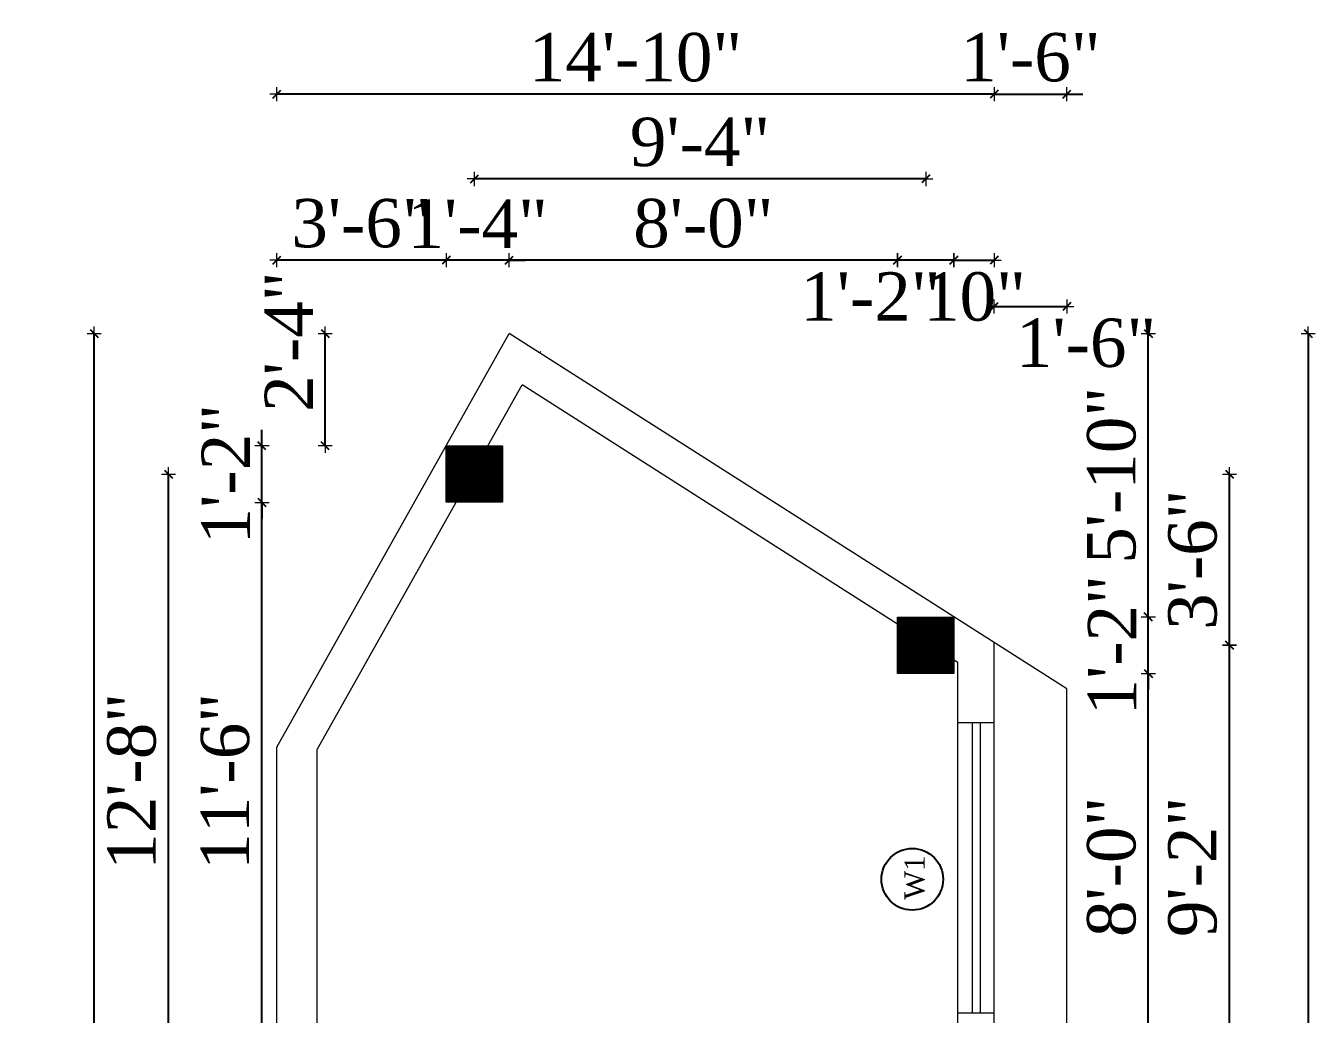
# Model space of a CAD drawing. Header units: inches. Extents: x 4069 to 291496, y -47643 to 12535.
# Drawn here: x 31927.5 to 32247.5, y 2338.6 to 2583.8 of the extents above; entities that cross this region are included whole.
import ezdxf

# ---------------------------------------------------------------- set-up
doc = ezdxf.new("R2010")
doc.units = ezdxf.units.IN
doc.header["$LTSCALE"] = 5
doc.header["$MEASUREMENT"] = 0
doc.layers.add('A-WALL', color=7, linetype='Continuous', lineweight=9)
doc.layers.add('Dimension', color=7, linetype='Continuous', lineweight=18)
doc.layers.add('dim line', color=7, linetype='Continuous', lineweight=15, true_color=0xfab2b2)
doc.layers.add('TEXT', color=6, linetype='Continuous')
doc.styles.add('ordinary', font='times.ttf')
doc.dimstyles.new('Copy of 96', dxfattribs={"dimtxt": 7, "dimasz": 4, "dimexe": 0.5, "dimexo": 0.5, "dimgap": 3, "dimtad": 1, "dimdec": 1, "dimzin": 11, "dimdsep": 46, "dimlunit": 4, "dimtxsty": 'ordinary', "dimblk": 'OBLIQUE', "dimcen": 0.09, "dimse1": 1, "dimse2": 1, "dimclrt": 6, "dimazin": 0, "dimtfac": 1, "dimtdec": 1, "dimtix": 1, "dimtmove": 2, "dimatfit": 3, "dimldrblk": 'leader', "dimfxl": 0.5, "dimfxlon": 1, "dimtolj": 1, "dimtzin": 0, "dimarcsym": 0})
pattern_1 = [(135, (33647.55626, -22218.55077), (-0.08838834765, -0.08838834765), [])]

# ---------------------------------------------------------------- blocks, each defined once
blk = doc.blocks.new('oblique')
at = {"color": 0, "lineweight": -2}
blk.add_line((0.25, 0.25), (-0.25, -0.25), dxfattribs=at)
at = {"layer": 'dim line', "lineweight": 9}
for p, q in [((-0.4375, 0), (0.4375, 0)), ((0, 0.4375), (0, -0.4375))]:
    blk.add_line(p, q, dxfattribs=at)
blk = doc.blocks.new('*D1022')
at = {"layer": 'A-WALL', "color": 0, "lineweight": -2, "ltscale": 5, "transparency": 16777216}
blk.add_line((32206.08, 2327.15), (32206.08, 2423.15), dxfattribs=at)
at = {"layer": 'Defpoints', "color": 0, "ltscale": 5, "transparency": 16777216}
for p in [(32157.84, 2423.15), (32206.08, 2423.15), (32157.84, 2327.15, -58.17)]:
    blk.add_point(p, dxfattribs=at)
at = {"layer": 'A-WALL', "color": 0, "lineweight": -2, "ltscale": 5, "transparency": 16777216, "xscale": 4, "yscale": 4, "zscale": 4}
for p, rotation in [((32206.08, 2423.15), 90), ((32206.08, 2327.15), 270)]:
    blk.add_blockref('oblique', p, dxfattribs=dict(at, rotation=rotation))
at = {"layer": 'A-WALL', "color": 6, "ltscale": 5, "transparency": 16777216, "insert": (32196.98, 2375.15), "char_height": 12, "attachment_point": 5, "rotation": 90, "style": 'ordinary'}
blk.add_mtext('\\A1;8\'-0"', dxfattribs=at)
blk = doc.blocks.new('_OBLIQUE')
at = {"color": 0, "linetype": 'ByBlock'}
blk.add_line((-0.5, -0.5), (0.5, 0.5), dxfattribs=at)
blk = doc.blocks.new('leader')
at = {"layer": 'Dimension'}
for p, q in [((0, -4.328), (0, 4.328)), ((-4.424, 0), (4.424, 0))]:
    blk.add_line(p, q, dxfattribs=at)
blk = doc.blocks.new('*D1023')
at = {"layer": 'A-WALL', "color": 0, "lineweight": -2, "ltscale": 5, "transparency": 16777216}
for p, q in [((32206.08, 2437.15), (32206.08, 2441.15)), ((32206.08, 2423.15), (32206.08, 2437.15)), ((32206.08, 2423.15), (32206.08, 2419.15))]:
    blk.add_line(p, q, dxfattribs=at)
at = {"layer": 'Defpoints', "color": 0, "ltscale": 5, "transparency": 16777216}
for p in [(32157.84, 2437.15, -58.17), (32206.08, 2437.15), (32157.84, 2423.15)]:
    blk.add_point(p, dxfattribs=at)
at = {"layer": 'A-WALL', "color": 0, "lineweight": -2, "ltscale": 5, "transparency": 16777216, "xscale": 4, "yscale": 4, "zscale": 4}
for p, rotation in [((32206.08, 2437.15), 270), ((32206.08, 2423.15), 90)]:
    blk.add_blockref('oblique', p, dxfattribs=dict(at, rotation=rotation))
at = {"layer": 'A-WALL', "color": 6, "ltscale": 5, "transparency": 16777216, "insert": (32197.08, 2430.15), "char_height": 12, "attachment_point": 5, "rotation": 90, "style": 'ordinary'}
blk.add_mtext('\\A1;1\'-2"', dxfattribs=at)
blk = doc.blocks.new('*D1025')
at = {"layer": 'A-WALL', "color": 0, "lineweight": -2, "ltscale": 5, "transparency": 16777216}
blk.add_line((32226.2, 2320.15), (32226.2, 2430.15), dxfattribs=at)
at = {"layer": 'Defpoints', "color": 0, "ltscale": 5, "transparency": 16777216}
for p in [(32150.84, 2430.15, -58.17), (32226.2, 2430.15), (32150.84, 2320.15, -58.17)]:
    blk.add_point(p, dxfattribs=at)
at = {"layer": 'A-WALL', "color": 0, "lineweight": -2, "ltscale": 5, "transparency": 16777216, "xscale": 4, "yscale": 4, "zscale": 4}
for p, rotation in [((32226.2, 2430.15), 90), ((32226.2, 2320.15), 270)]:
    blk.add_blockref('oblique', p, dxfattribs=dict(at, rotation=rotation))
at = {"layer": 'A-WALL', "color": 6, "ltscale": 5, "transparency": 16777216, "insert": (32217.08, 2375.15), "char_height": 12, "attachment_point": 5, "rotation": 90, "style": 'ordinary'}
blk.add_mtext('\\A1;9\'-2"', dxfattribs=at)
blk = doc.blocks.new('*D911')
at = {"layer": 'A-WALL', "color": 0, "lineweight": -2, "ltscale": 5, "transparency": 16777216}
blk.add_line((32245.74, 2507.49), (32245.74, 2093.81), dxfattribs=at)
at = {"layer": 'Defpoints', "color": 0, "ltscale": 5, "transparency": 16777216}
for p in [(32047.5, 2507.49, -58), (32157.84, 2093.81, -58.17), (32245.74, 2093.81)]:
    blk.add_point(p, dxfattribs=at)
at = {"layer": 'A-WALL', "color": 0, "lineweight": -2, "ltscale": 5, "transparency": 16777216, "xscale": 4, "yscale": 4, "zscale": 4}
for p, rotation in [((32245.74, 2507.49), 90), ((32245.74, 2093.81), 270)]:
    blk.add_blockref('oblique', p, dxfattribs=dict(at, rotation=rotation))
at = {"layer": 'A-WALL', "color": 6, "ltscale": 5, "transparency": 16777216, "insert": (32236.64, 2300.65), "char_height": 12, "attachment_point": 5, "rotation": 90, "style": 'ordinary'}
blk.add_mtext('\\A1;34\'-6"', dxfattribs=at)
blk = doc.blocks.new('*D913')
at = {"layer": 'A-WALL', "color": 0, "lineweight": -2, "ltscale": 5, "transparency": 16777216}
blk.add_line((31986.13, 2327.15), (31986.13, 2465.6), dxfattribs=at)
at = {"layer": 'Defpoints', "color": 0, "ltscale": 5, "transparency": 16777216}
for p in [(31986.13, 2465.6), (32031.84, 2465.6, -58.17), (32031.84, 2327.15, -58.17)]:
    blk.add_point(p, dxfattribs=at)
at = {"layer": 'A-WALL', "color": 0, "lineweight": -2, "ltscale": 5, "transparency": 16777216, "xscale": 4, "yscale": 4, "zscale": 4}
for p, rotation in [((31986.13, 2465.6), 90), ((31986.13, 2327.15), 270)]:
    blk.add_blockref('oblique', p, dxfattribs=dict(at, rotation=rotation))
at = {"layer": 'A-WALL', "color": 6, "ltscale": 5, "transparency": 16777216, "insert": (31977.02, 2396.38), "char_height": 12, "attachment_point": 5, "rotation": 90, "style": 'ordinary'}
blk.add_mtext('\\A1;11\'-6"', dxfattribs=at)
blk = doc.blocks.new('*D1030')
at = {"layer": 'A-WALL', "color": 0, "lineweight": -2, "ltscale": 5, "transparency": 16777216}
for p, q in [((31986.13, 2479.6), (31986.13, 2483.6)), ((31986.13, 2465.6), (31986.13, 2479.6)), ((31986.13, 2465.6), (31986.13, 2461.6))]:
    blk.add_line(p, q, dxfattribs=at)
at = {"layer": 'Defpoints', "color": 0, "ltscale": 5, "transparency": 16777216}
for p in [(31986.13, 2479.6), (32031.84, 2479.6, -58.17), (32031.84, 2465.6, -58.17)]:
    blk.add_point(p, dxfattribs=at)
at = {"layer": 'A-WALL', "color": 0, "lineweight": -2, "ltscale": 5, "transparency": 16777216, "xscale": 4, "yscale": 4, "zscale": 4}
for p, rotation in [((31986.13, 2479.6), 270), ((31986.13, 2465.6), 90)]:
    blk.add_blockref('oblique', p, dxfattribs=dict(at, rotation=rotation))
at = {"layer": 'A-WALL', "color": 6, "ltscale": 5, "transparency": 16777216, "insert": (31977.13, 2472.6), "char_height": 12, "attachment_point": 5, "rotation": 90, "style": 'ordinary'}
blk.add_mtext('\\A1;1\'-2"', dxfattribs=at)
blk = doc.blocks.new('*D1032')
at = {"layer": 'A-WALL', "color": 0, "lineweight": -2, "ltscale": 5, "transparency": 16777216}
blk.add_line((31962.93, 2320.15), (31962.93, 2472.6), dxfattribs=at)
at = {"layer": 'Defpoints', "color": 0, "ltscale": 5, "transparency": 16777216}
for p in [(31962.93, 2472.6), (32038.84, 2472.6, -58.17), (32038.84, 2320.15, -58.17)]:
    blk.add_point(p, dxfattribs=at)
at = {"layer": 'A-WALL', "color": 0, "lineweight": -2, "ltscale": 5, "transparency": 16777216, "xscale": 4, "yscale": 4, "zscale": 4}
for p, rotation in [((31962.93, 2472.6), 90), ((31962.93, 2320.15), 270)]:
    blk.add_blockref('oblique', p, dxfattribs=dict(at, rotation=rotation))
at = {"layer": 'A-WALL', "color": 6, "ltscale": 5, "transparency": 16777216, "insert": (31953.83, 2396.38), "char_height": 12, "attachment_point": 5, "rotation": 90, "style": 'ordinary'}
blk.add_mtext('\\A1;12\'-8"', dxfattribs=at)
blk = doc.blocks.new('*D915')
at = {"layer": 'A-WALL', "color": 0, "lineweight": -2, "ltscale": 5, "transparency": 16777216}
blk.add_line((31944.5, 2094.64), (31944.5, 2507.49), dxfattribs=at)
at = {"layer": 'Defpoints', "color": 0, "ltscale": 5, "transparency": 16777216}
for p in [(31944.5, 2507.49), (32047.5, 2507.49, -58), (32031.84, 2094.64, -58.17)]:
    blk.add_point(p, dxfattribs=at)
at = {"layer": 'A-WALL', "color": 0, "lineweight": -2, "ltscale": 5, "transparency": 16777216, "xscale": 4, "yscale": 4, "zscale": 4}
for p, rotation in [((31944.5, 2507.49), 90), ((31944.5, 2094.64), 270)]:
    blk.add_blockref('oblique', p, dxfattribs=dict(at, rotation=rotation))
at = {"layer": 'A-WALL', "color": 6, "ltscale": 5, "transparency": 16777216, "insert": (31935.4, 2301.06), "char_height": 12, "attachment_point": 5, "rotation": 90, "style": 'ordinary'}
blk.add_mtext('\\A1;34\'-5"', dxfattribs=at)
blk = doc.blocks.new('*D1034')
at = {"layer": 'A-WALL', "color": 0, "lineweight": -2, "ltscale": 5, "transparency": 16777216}
blk.add_line((32001.79, 2479.6), (32001.79, 2507.49), dxfattribs=at)
at = {"layer": 'Defpoints', "color": 0, "ltscale": 5, "transparency": 16777216}
for p in [(32001.79, 2507.49), (32047.5, 2507.49), (32031.84, 2479.6, -58.17)]:
    blk.add_point(p, dxfattribs=at)
at = {"layer": 'A-WALL', "color": 0, "lineweight": -2, "ltscale": 5, "transparency": 16777216, "xscale": 4, "yscale": 4, "zscale": 4}
for p, rotation in [((32001.79, 2507.49), 90), ((32001.79, 2479.6), 270)]:
    blk.add_blockref('oblique', p, dxfattribs=dict(at, rotation=rotation))
at = {"layer": 'A-WALL', "color": 6, "ltscale": 5, "transparency": 16777216, "insert": (31992.79, 2505.48), "char_height": 12, "attachment_point": 5, "rotation": 90, "style": 'ordinary'}
blk.add_mtext('\\A1;2\'-4"', dxfattribs=at)
blk = doc.blocks.new('*D1035')
at = {"layer": 'A-WALL', "color": 0, "lineweight": -2, "ltscale": 5, "transparency": 16777216}
blk.add_line((32206.08, 2437.15), (32206.08, 2507.49), dxfattribs=at)
at = {"layer": 'Defpoints', "color": 0, "ltscale": 5, "transparency": 16777216}
for p in [(32047.5, 2507.49, -116.34), (32206.08, 2507.49), (32157.84, 2437.15, -58.17)]:
    blk.add_point(p, dxfattribs=at)
at = {"layer": 'A-WALL', "color": 0, "lineweight": -2, "ltscale": 5, "transparency": 16777216, "xscale": 4, "yscale": 4, "zscale": 4}
for p, rotation in [((32206.08, 2507.49), 90), ((32206.08, 2437.15), 270)]:
    blk.add_blockref('oblique', p, dxfattribs=dict(at, rotation=rotation))
at = {"layer": 'A-WALL', "color": 6, "ltscale": 5, "transparency": 16777216, "insert": (32196.98, 2472.32), "char_height": 12, "attachment_point": 5, "rotation": 90, "style": 'ordinary'}
blk.add_mtext('\\A1;5\'-10"', dxfattribs=at)
blk = doc.blocks.new('*D920')
at = {"layer": 'A-WALL', "color": 0, "lineweight": -2, "ltscale": 5, "transparency": 16777216}
blk.add_line((32157.84, 2525.69), (32143.84, 2525.69), dxfattribs=at)
at = {"layer": 'Defpoints', "color": 0, "ltscale": 5, "transparency": 16777216}
for p in [(32143.84, 2525.69), (32143.84, 2437.15, -58.17), (32157.84, 2437.15, -58.17)]:
    blk.add_point(p, dxfattribs=at)
at = {"layer": 'A-WALL', "color": 0, "lineweight": -2, "ltscale": 5, "transparency": 16777216, "xscale": 4, "yscale": 4, "zscale": 4, "rotation": 180}
blk.add_blockref('oblique', (32143.84, 2525.69), dxfattribs=at)
at = {"layer": 'A-WALL', "color": 0, "lineweight": -2, "ltscale": 5, "transparency": 16777216, "xscale": 4, "yscale": 4, "zscale": 4}
blk.add_blockref('oblique', (32157.84, 2525.69), dxfattribs=at)
at = {"layer": 'A-WALL', "color": 6, "ltscale": 5, "transparency": 16777216, "insert": (32137.13, 2516.69), "char_height": 12, "attachment_point": 5, "style": 'ordinary'}
blk.add_mtext('\\A1;1\'-2"', dxfattribs=at)
blk = doc.blocks.new('*D921')
at = {"layer": 'A-WALL', "color": 0, "lineweight": -2, "ltscale": 5, "transparency": 16777216}
blk.add_line((32167.84, 2566.86), (31989.84, 2566.86), dxfattribs=at)
at = {"layer": 'Defpoints', "color": 0, "ltscale": 5, "transparency": 16777216}
for p in [(31989.84, 2566.86), (32167.84, 2430.77, -58.17), (31989.84, 2404.82, -58.17)]:
    blk.add_point(p, dxfattribs=at)
at = {"layer": 'A-WALL', "color": 0, "lineweight": -2, "ltscale": 5, "transparency": 16777216, "xscale": 4, "yscale": 4, "zscale": 4, "rotation": 180}
blk.add_blockref('oblique', (31989.84, 2566.86), dxfattribs=at)
at = {"layer": 'A-WALL', "color": 0, "lineweight": -2, "ltscale": 5, "transparency": 16777216, "xscale": 4, "yscale": 4, "zscale": 4}
blk.add_blockref('oblique', (32167.84, 2566.86), dxfattribs=at)
at = {"layer": 'A-WALL', "color": 6, "ltscale": 5, "transparency": 16777216, "insert": (32078.84, 2575.97), "char_height": 12, "attachment_point": 5, "style": 'ordinary'}
blk.add_mtext('\\A1;14\'-10"', dxfattribs=at)
blk = doc.blocks.new('*D927')
at = {"layer": 'A-WALL', "color": 0, "lineweight": -2, "ltscale": 5, "transparency": 16777216}
blk.add_line((32143.84, 2525.69), (32047.5, 2525.69), dxfattribs=at)
at = {"layer": 'Defpoints', "color": 0, "ltscale": 5, "transparency": 16777216}
for p in [(32047.5, 2525.69), (32047.5, 2507.49, -116.34), (32143.84, 2437.15, -58.17)]:
    blk.add_point(p, dxfattribs=at)
at = {"layer": 'A-WALL', "color": 0, "lineweight": -2, "ltscale": 5, "transparency": 16777216, "xscale": 4, "yscale": 4, "zscale": 4, "rotation": 180}
blk.add_blockref('oblique', (32047.5, 2525.69), dxfattribs=at)
at = {"layer": 'A-WALL', "color": 0, "lineweight": -2, "ltscale": 5, "transparency": 16777216, "xscale": 4, "yscale": 4, "zscale": 4}
blk.add_blockref('oblique', (32143.84, 2525.69), dxfattribs=at)
at = {"layer": 'A-WALL', "color": 6, "ltscale": 5, "transparency": 16777216, "insert": (32095.67, 2534.8), "char_height": 12, "attachment_point": 5, "style": 'ordinary'}
blk.add_mtext('\\A1;8\'-0"', dxfattribs=at)
blk = doc.blocks.new('*D928')
at = {"layer": 'A-WALL', "color": 0, "lineweight": -2, "ltscale": 5, "transparency": 16777216}
for p, q in [((32031.84, 2525.69), (32027.84, 2525.69)), ((32047.5, 2525.69), (32031.84, 2525.69)), ((32047.5, 2525.69), (32051.5, 2525.69))]:
    blk.add_line(p, q, dxfattribs=at)
at = {"layer": 'Defpoints', "color": 0, "ltscale": 5, "transparency": 16777216}
for p in [(32031.84, 2525.69), (32047.5, 2507.49, -116.34), (32031.84, 2479.6, -58.17)]:
    blk.add_point(p, dxfattribs=at)
at = {"layer": 'A-WALL', "color": 0, "lineweight": -2, "ltscale": 5, "transparency": 16777216, "xscale": 4, "yscale": 4, "zscale": 4}
blk.add_blockref('oblique', (32031.84, 2525.69), dxfattribs=at)
at = {"layer": 'A-WALL', "color": 0, "lineweight": -2, "ltscale": 5, "transparency": 16777216, "xscale": 4, "yscale": 4, "zscale": 4, "rotation": 180}
blk.add_blockref('oblique', (32047.5, 2525.69), dxfattribs=at)
at = {"layer": 'A-WALL', "color": 6, "ltscale": 5, "transparency": 16777216, "insert": (32039.67, 2534.69), "char_height": 12, "attachment_point": 5, "style": 'ordinary'}
blk.add_mtext('\\A1;1\'-4"', dxfattribs=at)
blk = doc.blocks.new('*D929')
at = {"layer": 'A-WALL', "color": 0, "lineweight": -2, "ltscale": 5, "transparency": 16777216}
blk.add_line((32157.84, 2525.69), (32167.84, 2525.69), dxfattribs=at)
at = {"layer": 'Defpoints', "color": 0, "ltscale": 5, "transparency": 16777216}
for p in [(32167.84, 2525.69), (32157.84, 2437.15, -58.17), (32167.84, 2430.77, -58)]:
    blk.add_point(p, dxfattribs=at)
at = {"layer": 'A-WALL', "color": 0, "lineweight": -2, "ltscale": 5, "transparency": 16777216, "xscale": 4, "yscale": 4, "zscale": 4, "rotation": 180}
blk.add_blockref('oblique', (32157.84, 2525.69), dxfattribs=at)
at = {"layer": 'A-WALL', "color": 0, "lineweight": -2, "ltscale": 5, "transparency": 16777216, "xscale": 4, "yscale": 4, "zscale": 4}
blk.add_blockref('oblique', (32167.84, 2525.69), dxfattribs=at)
at = {"layer": 'A-WALL', "color": 6, "ltscale": 5, "transparency": 16777216, "insert": (32162.95, 2516.59), "char_height": 12, "attachment_point": 5, "style": 'ordinary'}
blk.add_mtext('\\A1;10"', dxfattribs=at)
blk = doc.blocks.new('*D1056')
at = {"layer": 'A-WALL', "color": 0, "lineweight": -2, "ltscale": 5, "transparency": 16777216}
blk.add_line((32031.84, 2525.69), (31989.84, 2525.69), dxfattribs=at)
at = {"layer": 'Defpoints', "color": 0, "ltscale": 5, "transparency": 16777216}
for p in [(31989.84, 2525.69), (32031.84, 2479.6, -58.17), (31989.84, 2404.82)]:
    blk.add_point(p, dxfattribs=at)
at = {"layer": 'A-WALL', "color": 0, "lineweight": -2, "ltscale": 5, "transparency": 16777216, "xscale": 4, "yscale": 4, "zscale": 4, "rotation": 180}
blk.add_blockref('oblique', (31989.84, 2525.69), dxfattribs=at)
at = {"layer": 'A-WALL', "color": 0, "lineweight": -2, "ltscale": 5, "transparency": 16777216, "xscale": 4, "yscale": 4, "zscale": 4}
blk.add_blockref('oblique', (32031.84, 2525.69), dxfattribs=at)
at = {"layer": 'A-WALL', "color": 6, "ltscale": 5, "transparency": 16777216, "insert": (32010.84, 2534.8), "char_height": 12, "attachment_point": 5, "style": 'ordinary'}
blk.add_mtext('\\A1;3\'-6"', dxfattribs=at)
blk = doc.blocks.new('*D1057')
at = {"layer": 'A-WALL', "color": 0, "lineweight": -2, "ltscale": 5, "transparency": 16777216}
blk.add_line((32167.84, 2514.22), (32185.84, 2514.22), dxfattribs=at)
at = {"layer": 'Defpoints', "color": 0, "ltscale": 5, "transparency": 16777216}
for p in [(32185.84, 2514.22), (32167.84, 2430.77, -58), (32185.84, 2419.3)]:
    blk.add_point(p, dxfattribs=at)
at = {"layer": 'A-WALL', "color": 0, "lineweight": -2, "ltscale": 5, "transparency": 16777216, "xscale": 4, "yscale": 4, "zscale": 4, "rotation": 180}
blk.add_blockref('oblique', (32167.84, 2514.22), dxfattribs=at)
at = {"layer": 'A-WALL', "color": 0, "lineweight": -2, "ltscale": 5, "transparency": 16777216, "xscale": 4, "yscale": 4, "zscale": 4}
blk.add_blockref('oblique', (32185.84, 2514.22), dxfattribs=at)
at = {"layer": 'A-WALL', "color": 6, "ltscale": 5, "transparency": 16777216, "insert": (32190.65, 2505.12), "char_height": 12, "attachment_point": 5, "style": 'ordinary'}
blk.add_mtext('\\A1;1\'-6"', dxfattribs=at)
blk = doc.blocks.new('*D947')
at = {"layer": 'A-WALL', "color": 0, "lineweight": -2, "ltscale": 5, "transparency": 16777216}
blk.add_line((32150.84, 2545.84), (32038.84, 2545.84), dxfattribs=at)
at = {"layer": 'Defpoints', "color": 0, "ltscale": 5, "transparency": 16777216}
for p in [(32038.84, 2545.84), (32038.84, 2472.6, -58.17), (32150.84, 2430.15, -58.17)]:
    blk.add_point(p, dxfattribs=at)
at = {"layer": 'A-WALL', "color": 0, "lineweight": -2, "ltscale": 5, "transparency": 16777216, "xscale": 4, "yscale": 4, "zscale": 4, "rotation": 180}
blk.add_blockref('oblique', (32038.84, 2545.84), dxfattribs=at)
at = {"layer": 'A-WALL', "color": 0, "lineweight": -2, "ltscale": 5, "transparency": 16777216, "xscale": 4, "yscale": 4, "zscale": 4}
blk.add_blockref('oblique', (32150.84, 2545.84), dxfattribs=at)
at = {"layer": 'A-WALL', "color": 6, "ltscale": 5, "transparency": 16777216, "insert": (32094.84, 2554.96), "char_height": 12, "attachment_point": 5, "style": 'ordinary'}
blk.add_mtext('\\A1;9\'-4"', dxfattribs=at)
blk = doc.blocks.new('*D950')
at = {"layer": 'A-WALL', "color": 0, "lineweight": -2, "ltscale": 5, "transparency": 16777216}
for p, q in [((32167.84, 2566.86), (32163.84, 2566.86)), ((32167.84, 2566.86), (32185.84, 2566.86)), ((32185.84, 2566.86), (32189.84, 2566.86))]:
    blk.add_line(p, q, dxfattribs=at)
at = {"layer": 'Defpoints', "color": 0, "ltscale": 5, "transparency": 16777216}
for p in [(32185.84, 2566.86), (32167.84, 2430.77, -58.17), (32185.84, 2419.3, -58)]:
    blk.add_point(p, dxfattribs=at)
at = {"layer": 'A-WALL', "color": 0, "lineweight": -2, "ltscale": 5, "transparency": 16777216, "xscale": 4, "yscale": 4, "zscale": 4}
blk.add_blockref('oblique', (32167.84, 2566.86), dxfattribs=at)
at = {"layer": 'A-WALL', "color": 0, "lineweight": -2, "ltscale": 5, "transparency": 16777216, "xscale": 4, "yscale": 4, "zscale": 4, "rotation": 180}
blk.add_blockref('oblique', (32185.84, 2566.86), dxfattribs=at)
at = {"layer": 'A-WALL', "color": 6, "ltscale": 5, "transparency": 16777216, "insert": (32176.84, 2575.97), "char_height": 12, "attachment_point": 5, "style": 'ordinary'}
blk.add_mtext('\\A1;1\'-6"', dxfattribs=at)
blk = doc.blocks.new('*D1062')
at = {"layer": 'A-WALL', "color": 0, "lineweight": -2, "ltscale": 5, "transparency": 16777216}
blk.add_line((32226.2, 2430.15), (32226.2, 2472.6), dxfattribs=at)
at = {"layer": 'Defpoints', "color": 0, "ltscale": 5, "transparency": 16777216}
for p in [(32038.84, 2472.6, -58.17), (32226.2, 2472.6), (32150.84, 2430.15, -58.17)]:
    blk.add_point(p, dxfattribs=at)
at = {"layer": 'A-WALL', "color": 0, "lineweight": -2, "ltscale": 5, "transparency": 16777216, "xscale": 4, "yscale": 4, "zscale": 4}
for p, rotation in [((32226.2, 2472.6), 90), ((32226.2, 2430.15), 270)]:
    blk.add_blockref('oblique', p, dxfattribs=dict(at, rotation=rotation))
at = {"layer": 'A-WALL', "color": 6, "ltscale": 5, "transparency": 16777216, "insert": (32217.1, 2451.38), "char_height": 12, "attachment_point": 5, "rotation": 90, "style": 'ordinary'}
blk.add_mtext('\\A1;3\'-6"', dxfattribs=at)

msp = doc.modelspace()

# ---------------------------------------------------------------- hatches: boundary and pattern name
at = {"layer": 'A-WALL', "ltscale": 5}
h = msp.add_hatch(dxfattribs=at)
h.set_pattern_fill('ANSI31', color=256, angle=90)
h.set_pattern_definition(pattern_1)
h.paths.add_polyline_path([(32045.83512, 2465.60199), (32045.83512, 2479.60199), (32031.83512, 2479.60199), (32031.83512, 2465.60199)])
h = msp.add_hatch(dxfattribs=at)
h.set_pattern_fill('ANSI31', color=256, angle=90)
h.set_pattern_definition(pattern_1)
h.paths.add_polyline_path([(32143.83512, 2423.14836), (32157.83512, 2423.14836), (32157.83512, 2437.14836), (32143.83512, 2437.14836)])

# ---------------------------------------------------------------- linework, layer by layer
for p, q in [((31989.83512, 2404.82255), (32047.49588, 2507.4854)), ((32185.83512, 2419.29943), (32047.49588, 2507.4854)), ((32055.09687, 2502.64006), (32055.3429, 2503.07811)), ((32042.1575, 2479.60199), (32050.68272, 2494.78082)), ((32143.83512, 2435.39973), (32050.68272, 2494.78082)), ((32031.83512, 2479.60199), (32031.83512, 2465.60199)), ((31999.83512, 2404.24855), (32034.31554, 2465.63967)), ((32167.83512, 2093.74943), (32167.83512, 2430.77374)), ((32158.83512, 2425.8378), (32157.83512, 2426.47526)), ((32158.83512, 2102.80839), (32158.83512, 2425.8378)), ((32185.83512, 2093.6319), (32185.83512, 2419.29943)), ((32158.83512, 2410.95892), (32167.83512, 2410.95892)), ((32162.33512, 2410.95892), (32162.33512, 2338.95892)), ((32164.33512, 2410.95892), (32164.33512, 2338.95892)), ((31989.83512, 2094.91164), (31989.83512, 2404.82255)), ((31999.83512, 2103.84654), (31999.83512, 2404.24855)), ((32158.83512, 2338.95892), (32167.83512, 2338.95892))]:
    msp.add_line(p, q, dxfattribs=at)
at = {"layer": 'A-WALL', "ltscale": 5, "elevation": -58.16904}
for points in [[(32031.83512, 2465.60199), (32031.83512, 2479.60199), (32045.83512, 2479.60199), (32045.83512, 2465.60199)], [(32143.83512, 2423.14836), (32143.83512, 2437.14836), (32157.83512, 2437.14836), (32157.83512, 2423.14836)]]:
    msp.add_lwpolyline(points, close=True, dxfattribs=at)
at = {"layer": 'TEXT'}
msp.add_circle((32147.50368, 2372.06941, -58.16904), 7.64038, dxfattribs=at)

# ---------------------------------------------------------------- texts
at = {"layer": 'TEXT', "style": 'ordinary'}
msp.add_text('W1', height=5, rotation=90.0003881, dxfattribs=at).set_placement((32150.56779, 2367.03641, -58.16904))

# ---------------------------------------------------------------- dimensions: what is measured, and where the dimension line sits
at = {"layer": 'A-WALL', "ltscale": 5}
for base, p1, p2, angle, picture, middle in [((31989.83512, 2566.86387), (32167.83512, 2430.77374, -58.16904), (31989.83512, 2404.82255, -58.16904), 180, '*D921', (32078.83512, 2575.96769)), ((32185.83512, 2566.86387), (32167.83512, 2430.77374, -58.16904), (32185.83512, 2419.29943, -58), 180, '*D950', (32176.83512, 2575.96769)), ((32038.83512, 2545.83594), (32150.83512, 2430.14836, -58.16904), (32038.83512, 2472.60199, -58.16904), 180, '*D947', (32094.83512, 2554.95707)), ((31989.83512, 2525.69463), (32031.83512, 2479.60199, -58.16904), (31989.83512, 2404.82255), 180, '*D1056', (32010.83512, 2534.79845)), ((32031.83512, 2525.69463), (32047.49588, 2507.4854, -116.33808), (32031.83512, 2479.60199, -58.16904), 180, '*D928', (32039.6655, 2534.69463)), ((32047.49588, 2525.69463), (32143.83512, 2437.14836, -58.16904), (32047.49588, 2507.4854, -116.33808), 180, '*D927', (32095.6655, 2534.79845)), ((31944.50001, 2507.4854), (32031.83512, 2094.63741, -58.16904), (32047.49588, 2507.4854, -58), 90, '*D915', (31935.39619, 2301.0614)), ((32245.74433, 2093.81472), (32047.49588, 2507.4854, -58), (32157.83512, 2093.81472, -58.16904), 90, '*D911', (32236.64051, 2300.65006)), ((32206.07979, 2507.4854), (32157.83512, 2437.14836, -58.16904), (32047.49588, 2507.4854, -116.33808), 90, '*D1035', (32196.97597, 2472.31688)), ((31986.126, 2479.60199), (32031.83512, 2465.60199, -58.16904), (32031.83512, 2479.60199, -58.16904), 90, '*D1030', (31977.126, 2472.60199)), ((31962.93281, 2472.60199), (32038.83512, 2320.14836, -58.16904), (32038.83512, 2472.60199, -58.16904), 90, '*D1032', (31953.82899, 2396.37517)), ((32226.20433, 2472.60199), (32150.83512, 2430.14836, -58.16904), (32038.83512, 2472.60199, -58.16904), 90, '*D1062', (32217.10051, 2451.37517)), ((31986.126, 2465.60199), (32031.83512, 2327.14836, -58.16904), (32031.83512, 2465.60199, -58.16904), 90, '*D913', (31977.02217, 2396.37517)), ((32206.07979, 2437.14836), (32157.83512, 2423.14836), (32157.83512, 2437.14836, -58.16904), 90, '*D1023', (32197.07979, 2430.14836)), ((32226.20433, 2430.14836), (32150.83512, 2320.14836, -58.16904), (32150.83512, 2430.14836, -58.16904), 90, '*D1025', (32217.0832, 2375.14836)), ((32206.07979, 2423.14836), (32157.83512, 2327.14836, -58.16904), (32157.83512, 2423.14836), 90, '*D1022', (32196.97597, 2375.14836))]:
    dim = msp.add_linear_dim(base=base, p1=p1, p2=p2, angle=angle, dimstyle='Copy of 96', override={"dimtxt": 12, "dimdec": 0, "dimblk": 'oblique', "dimtdec": 0, "dimarcsym": 1}, dxfattribs=at)
    dim.commit()
    dim.dimension.update_dxf_attribs({"geometry": picture, "text_midpoint": middle})
for base, p1, p2, angle, picture, middle in [((32143.83512, 2525.69463), (32157.83512, 2437.14836, -58.16904), (32143.83512, 2437.14836, -58.16904), 180, '*D920', (32137.13002, 2516.69463)), ((32167.83512, 2525.69463), (32157.83512, 2437.14836, -58.16904), (32167.83512, 2430.77374, -58), 180, '*D929', (32162.94595, 2516.59081)), ((32001.78676, 2507.4854), (32031.83512, 2479.60199, -58.16904), (32047.49588, 2507.4854), 90, '*D1034', (31992.78676, 2505.47731)), ((32185.83512, 2514.22032), (32167.83512, 2430.77374, -58), (32185.83512, 2419.29943), 180, '*D1057', (32190.6476, 2505.1165))]:
    dim = msp.add_linear_dim(base=base, p1=p1, p2=p2, angle=angle, dimstyle='Copy of 96', override={"dimtxt": 12, "dimdec": 0, "dimblk": 'oblique', "dimtdec": 0, "dimarcsym": 1}, dxfattribs=at)
    dim.commit()
    dim.dimension.update_dxf_attribs({"geometry": picture, "text_midpoint": middle, "dimtype": 160})

doc.saveas('drawing.dxf')
